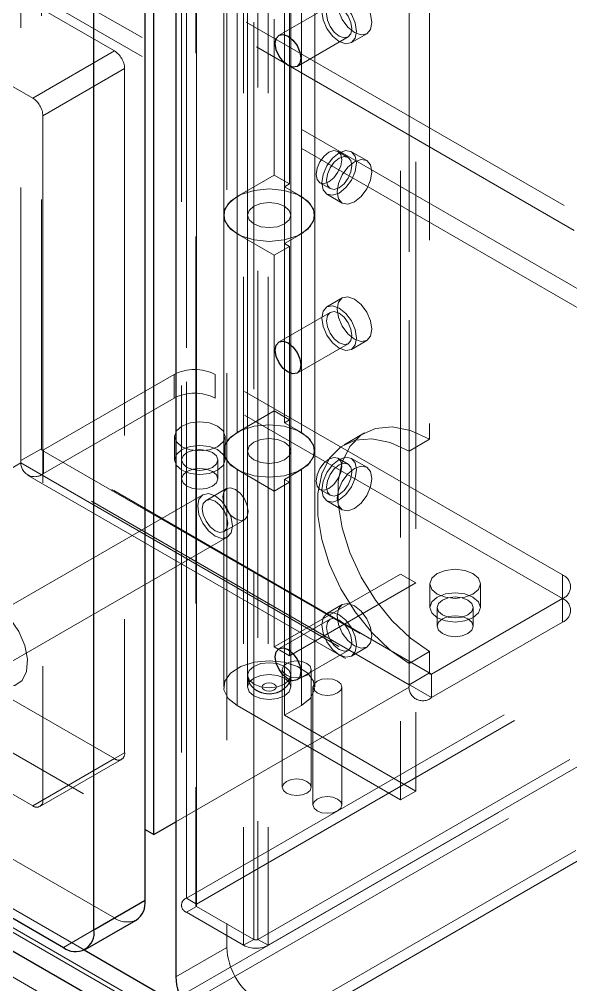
# Model space of a CAD drawing. Header units: millimetres. Extents: x 108 to 5832, y 144 to 4056.
# Drawn here: x 4479.7 to 4517.9, y 3085.7 to 3152.6 of the extents above; entities that cross this region are included whole.
import ezdxf

# ---------------------------------------------------------------- set-up
doc = ezdxf.new("R2010")
doc.units = ezdxf.units.MM
doc.header["$LTSCALE"] = 20
doc.linetypes.add('HIDDEN', pattern=[1.905, 1.27, -0.635])

msp = doc.modelspace()

# ---------------------------------------------------------------- linework, layer by layer
at = {"color": 1, "linetype": 'HIDDEN', "lineweight": 18}
for p, q in [((4363.463, 3228.55), (5280.156, 2699.354)), ((4364.17, 3226.835), (5280.156, 2698.048)), ((5280.156, 2694.128), (4364.17, 3222.916)), ((5280.156, 2692.822), (4363.463, 3222.018)), ((4491.308, 3091.72), (4491.308, 3214.201)), ((4491.957, 3213.711), (4491.957, 3091.23)), ((4492.015, 3091.312), (4492.015, 3213.793)), ((4492.015, 3213.63), (4492.015, 3091.148)), ((4495.268, 3210.935), (4495.268, 3088.454)), ((4495.975, 3088.863), (4495.975, 3211.344)), ((4496.258, 3211.344), (4496.258, 3088.862)), ((4496.965, 3210.935), (4496.965, 3088.454)), ((4494.101, 3204.261), (4494.101, 3088.312)), ((4491.308, 3203.663), (4491.308, 3090.74)), ((4490.956, 3203.411), (4490.956, 3091.23)), ((5214.254, 2665.065), (4302.793, 3191.24)), ((4302.935, 3191.485), (5214.395, 2665.31)), ((4313.789, 3189.954), (4486.323, 3090.353)), ((4308.811, 3189.399), (4484.229, 3088.132)), ((4495.536, 3187.174), (4495.536, 3107.153)), ((4498.536, 3107.153), (4498.536, 3187.174)), ((4486.323, 3082.187), (4313.789, 3181.789)), ((4506.122, 3180.174), (4506.122, 3098.52)), ((4507.182, 3180.786), (4507.182, 3099.132)), ((4479.853, 3179.003), (4479.853, 3121.846)), ((4481.267, 3178.187), (4481.267, 3122.825)), ((4479.853, 3177.37), (4479.853, 3122.009)), ((4506.723, 3106.334), (4506.723, 3163.492)), ((4465.11, 3162.613), (4486.323, 3150.367)), ((4508.137, 3162.675), (4508.137, 3123.481)), ((4506.723, 3161.859), (4506.723, 3122.665)), ((4459.453, 3159.348), (4480.666, 3147.102)), ((4493.886, 3155.329), (4493.886, 3138.999)), ((4495.536, 3155.329), (4495.536, 3138.999)), ((4498.536, 3138.999), (4498.536, 3155.329)), ((4500.185, 3138.999), (4500.185, 3155.329)), ((4494.808, 3137.713), (4494.808, 3154.043)), ((4501.254, 3153.494), (4497.719, 3151.453)), ((4499.263, 3154.043), (4499.263, 3137.713)), ((4498.096, 3137.039), (4498.096, 3153.37)), ((4498.45, 3153.166), (4498.45, 3141.162)), ((4497.389, 3152.554), (4497.389, 3141.774)), ((4502.729, 3150.939), (4503.79, 3151.551)), ((4498.969, 3149.288), (4502.504, 3151.329)), ((4480.666, 3147.102), (4486.323, 3150.367)), ((4487.03, 3149.142), (4481.373, 3145.877)), ((4487.03, 3149.142), (4487.03, 3101.783)), ((4481.373, 3145.877), (4481.373, 3098.517)), ((4502.504, 3142.999), (4501.797, 3143.408)), ((4503.79, 3142.777), (4502.729, 3143.389)), ((4497.389, 3141.774), (4494.808, 3140.284)), ((4497.389, 3141.774), (4498.45, 3141.162)), ((4498.45, 3141.162), (4498.096, 3140.958)), ((4498.096, 3140.958), (4499.263, 3140.284)), ((4500.547, 3141.242), (4501.254, 3140.834)), ((4494.808, 3140.284), (4494.808, 3123.954)), ((4499.263, 3123.954), (4499.263, 3140.284)), ((4501.029, 3140.445), (4502.09, 3139.832)), ((4493.886, 3138.999), (4493.886, 3122.668)), ((4495.536, 3138.999), (4495.536, 3122.668)), ((4498.536, 3122.668), (4498.536, 3138.999)), ((4500.185, 3122.668), (4500.185, 3138.999)), ((4497.389, 3136.223), (4494.808, 3137.713)), ((4498.096, 3137.039), (4499.263, 3137.713)), ((4497.389, 3136.223), (4498.45, 3136.835)), ((4498.45, 3136.835), (4498.096, 3137.039)), ((4498.096, 3137.039), (4498.096, 3124.627)), ((4498.45, 3120.504), (4498.45, 3136.835)), ((4497.389, 3119.892), (4497.389, 3136.223)), ((4502.09, 3133.266), (4501.029, 3132.653)), ((4501.254, 3132.264), (4497.719, 3130.223)), ((4498.969, 3128.057), (4502.504, 3130.098)), ((4502.729, 3129.709), (4503.79, 3130.321)), ((4481.408, 3122.744), (4490.459, 3127.969)), ((4490.459, 3127.969), (4490.459, 3126.336)), ((4517.329, 3114.09), (4493.288, 3127.969)), ((4493.288, 3126.336), (4493.288, 3127.969)), ((4481.408, 3121.111), (4490.459, 3126.336)), ((4517.329, 3112.457), (4493.288, 3126.336)), ((4494.808, 3123.954), (4497.389, 3125.443)), ((4497.389, 3125.443), (4498.45, 3124.831)), ((4498.096, 3124.627), (4498.45, 3124.831)), ((4498.096, 3124.627), (4499.263, 3123.954)), ((4490.477, 3123.683), (4490.477, 3122.049)), ((4493.977, 3122.049), (4493.977, 3123.683)), ((4503.637, 3123.927), (4502.223, 3123.11)), ((4506.723, 3122.665), (4508.137, 3123.481)), ((4481.267, 3122.825), (4479.853, 3122.009)), ((4508.137, 3107.314), (4481.267, 3122.825)), ((4481.308, 3122.734), (4508.179, 3107.222)), ((4508.279, 3107.232), (4481.408, 3122.744)), ((4481.408, 3121.111), (4481.408, 3122.744)), ((4491.308, 3091.72), (4545.897, 3123.233)), ((4492.015, 3091.312), (4546.604, 3122.825)), ((4490.977, 3122.049), (4490.977, 3120.743)), ((4493.477, 3120.743), (4493.477, 3122.049)), ((4493.886, 3122.668), (4493.886, 3106.337)), ((4495.536, 3122.668), (4495.536, 3106.337)), ((4498.536, 3106.337), (4498.536, 3122.668)), ((4500.185, 3106.337), (4500.185, 3122.668)), ((4502.504, 3121.769), (4501.797, 3122.178)), ((4503.79, 3121.547), (4502.729, 3122.159)), ((4462.175, 3111.641), (4479.853, 3121.846)), ((4506.723, 3106.497), (4479.853, 3122.009)), ((4479.853, 3121.846), (4506.723, 3106.334)), ((4494.808, 3105.051), (4494.808, 3121.382)), ((4494.808, 3121.382), (4497.389, 3119.892)), ((4499.263, 3121.382), (4498.096, 3120.708)), ((4499.263, 3121.382), (4499.263, 3105.051)), ((4480.309, 3121.002), (4507.179, 3105.49)), ((4508.279, 3105.599), (4481.408, 3121.111)), ((4498.096, 3120.708), (4498.45, 3120.504)), ((4498.096, 3104.378), (4498.096, 3120.708)), ((4494.077, 3120.071), (4492.663, 3119.255)), ((4550.846, 3120.376), (4496.258, 3088.862)), ((4497.389, 3119.892), (4498.45, 3120.504)), ((4498.45, 3120.504), (4498.45, 3108.5)), ((4492.438, 3119.645), (4477.164, 3110.828)), ((4551.554, 3119.968), (4496.965, 3088.454)), ((4497.389, 3119.892), (4497.389, 3109.113)), ((4500.547, 3120.012), (4501.254, 3119.604)), ((4501.029, 3119.214), (4502.09, 3118.602)), ((4493.913, 3117.09), (4495.327, 3117.906)), ((4478.864, 3107.883), (4494.138, 3116.7)), ((4545.897, 3116.701), (4491.308, 3085.188)), ((4546.604, 3116.293), (4492.015, 3084.779)), ((4497.389, 3109.113), (4506.122, 3114.154)), ((4506.122, 3114.154), (4507.182, 3113.542)), ((4517.329, 3114.09), (4517.329, 3112.457)), ((4486.323, 3101.375), (4465.11, 3113.621)), ((4496.258, 3082.33), (4550.846, 3113.844)), ((4496.965, 3081.922), (4551.554, 3113.435)), ((4498.45, 3108.5), (4507.182, 3113.542)), ((4508.155, 3113.477), (4508.155, 3111.844)), ((4511.655, 3111.844), (4511.655, 3113.477)), ((4502.09, 3112.036), (4501.029, 3111.423)), ((4508.279, 3107.232), (4517.33, 3112.457)), ((4517.33, 3110.824), (4517.33, 3112.457)), ((4462.175, 3111.641), (4488.444, 3096.476)), ((4508.655, 3111.844), (4508.655, 3110.538)), ((4511.155, 3110.538), (4511.155, 3111.844)), ((4501.254, 3111.034), (4497.719, 3108.993)), ((4508.279, 3105.599), (4517.33, 3110.824)), ((4480.666, 3098.109), (4459.453, 3110.355)), ((4498.45, 3108.5), (4497.389, 3109.113)), ((4498.969, 3106.827), (4502.504, 3108.868)), ((4502.729, 3108.479), (4503.79, 3109.091)), ((4508.137, 3108.783), (4506.723, 3107.967)), ((4508.137, 3108.783), (4508.137, 3107.314)), ((4497.945, 3107.558), (4497.945, 3099.393)), ((4499.945, 3099.393), (4499.945, 3107.558)), ((4506.723, 3107.967), (4506.723, 3106.497)), ((4506.723, 3106.497), (4508.137, 3107.314)), ((4508.279, 3107.232), (4508.279, 3105.599)), ((4490.566, 3097.006), (4506.723, 3106.334)), ((4500.066, 3106.334), (4500.066, 3098.168)), ((4502.066, 3098.168), (4502.066, 3106.334)), ((4506.122, 3098.52), (4494.808, 3105.051)), ((4498.096, 3104.378), (4499.263, 3105.051)), ((4507.182, 3099.132), (4498.096, 3104.378)), ((4486.323, 3101.375), (4480.666, 3098.109)), ((4481.166, 3098.06), (4486.823, 3101.325)), ((4481.373, 3098.517), (4487.03, 3101.783)), ((4506.122, 3098.52), (4507.182, 3099.132)), ((4492.015, 3091.312), (4491.308, 3091.72)), ((4492.015, 3091.148), (4491.308, 3090.74)), ((4491.308, 3090.74), (4495.268, 3088.454)), ((4492.015, 3091.148), (4495.975, 3088.863)), ((4486.323, 3090.353), (4482.787, 3088.312)), ((4495.975, 3088.863), (4495.268, 3088.454)), ((4496.258, 3088.862), (4496.965, 3088.454)), ((4494.101, 3088.312), (4490.565, 3086.271))]:
    msp.add_line(p, q, dxfattribs=at)
at = {"color": 7, "linetype": 'Continuous', "lineweight": 25}
for p, q in [((4488.444, 3091.578), (4488.444, 3207.526)), ((4484.909, 3089.537), (4484.909, 3205.485)), ((4490.565, 3202.22), (4490.565, 3086.271)), ((4300.955, 3190.995), (5213.123, 2664.412)), ((4310.253, 3187.913), (4482.787, 3088.312)), ((4489.045, 3096.129), (4489.045, 3153.287)), ((4489.045, 3096.129), (4490.566, 3097.006)), ((4488.444, 3096.476), (4489.045, 3096.129)), ((4484.909, 3089.537), (4488.444, 3091.578)), ((4484.287, 3088.163), (4487.823, 3090.204))]:
    msp.add_line(p, q, dxfattribs=at)
at = {"color": 8, "linetype": 'Continuous', "lineweight": 25}
msp.add_line((4484.229, 3088.132), (4491.245, 3084.082), dxfattribs=at)
at = {"color": 1, "linetype": 'HIDDEN', "lineweight": 18, "flags": 128}
for points in [[(4504.142, 3152.329), (4504.05, 3152.913), (4503.79, 3153.514), (4503.4, 3154.04), (4502.94, 3154.412), (4502.48, 3154.571), (4502.09, 3154.496), (4501.829, 3154.196), (4501.738, 3153.717), (4501.829, 3153.133), (4502.09, 3152.533), (4502.48, 3152.007), (4502.94, 3151.635), (4503.4, 3151.475), (4503.79, 3151.551), (4504.05, 3151.851), (4504.142, 3152.329)], [(4503.081, 3151.717), (4502.99, 3152.301), (4502.729, 3152.902), (4502.339, 3153.428), (4501.879, 3153.799), (4501.419, 3153.959), (4501.029, 3153.883), (4500.769, 3153.583), (4500.677, 3153.105), (4500.769, 3152.521), (4501.029, 3151.92), (4501.419, 3151.394), (4501.879, 3151.023), (4502.339, 3150.863), (4502.729, 3150.939), (4502.99, 3151.239), (4503.081, 3151.717)], [(4500.995, 3152.921), (4501.063, 3153.273), (4501.254, 3153.494), (4501.541, 3153.549), (4501.879, 3153.432), (4502.217, 3153.159), (4502.504, 3152.772), (4502.696, 3152.33), (4502.763, 3151.901), (4502.696, 3151.549), (4502.504, 3151.329), (4502.217, 3151.273), (4501.879, 3151.39), (4501.541, 3151.663), (4501.254, 3152.05), (4501.063, 3152.492), (4500.995, 3152.921)], [(4501.172, 3143.346), (4500.834, 3143.073), (4500.547, 3142.686), (4500.356, 3142.244), (4500.288, 3141.815), (4500.356, 3141.463), (4500.547, 3141.242), (4500.834, 3141.187), (4501.172, 3141.304), (4501.51, 3141.577), (4501.797, 3141.964), (4501.989, 3142.406), (4502.056, 3142.835), (4501.989, 3143.187), (4501.797, 3143.408), (4501.51, 3143.463), (4501.172, 3143.346)], [(4500.677, 3141.223), (4500.769, 3141.807), (4501.029, 3142.408), (4501.419, 3142.934), (4501.879, 3143.305), (4502.339, 3143.465), (4502.729, 3143.389), (4502.99, 3143.089), (4503.081, 3142.611), (4502.99, 3142.027), (4502.729, 3141.426), (4502.339, 3140.9), (4501.879, 3140.529), (4501.419, 3140.369), (4501.029, 3140.445), (4500.769, 3140.744), (4500.677, 3141.223)], [(4501.879, 3142.937), (4501.541, 3142.665), (4501.254, 3142.278), (4501.063, 3141.836), (4500.995, 3141.406), (4501.063, 3141.055), (4501.254, 3140.834), (4501.541, 3140.779), (4501.879, 3140.896), (4502.217, 3141.169), (4502.504, 3141.556), (4502.696, 3141.998), (4502.763, 3142.427), (4502.696, 3142.779), (4502.504, 3142.999), (4502.217, 3143.055), (4501.879, 3142.937)], [(4501.738, 3140.611), (4501.829, 3141.195), (4502.09, 3141.795), (4502.48, 3142.321), (4502.94, 3142.693), (4503.4, 3142.852), (4503.79, 3142.777), (4504.05, 3142.477), (4504.142, 3141.998), (4504.05, 3141.414), (4503.79, 3140.814), (4503.4, 3140.288), (4502.94, 3139.916), (4502.48, 3139.756), (4502.09, 3139.832), (4501.829, 3140.132), (4501.738, 3140.611)], [(4499.263, 3137.713), (4499.874, 3138.21), (4500.166, 3138.795), (4500.107, 3139.403), (4499.703, 3139.966), (4499, 3140.42), (4498.076, 3140.715), (4497.036, 3140.817), (4495.995, 3140.715), (4495.072, 3140.42), (4494.368, 3139.966), (4493.965, 3139.403), (4493.905, 3138.795), (4494.197, 3138.21), (4494.808, 3137.713)], [(4499.263, 3140.284), (4499.874, 3139.788), (4500.166, 3139.202), (4500.107, 3138.594), (4499.703, 3138.031), (4499, 3137.577), (4498.076, 3137.282), (4497.036, 3137.18), (4495.995, 3137.282), (4495.072, 3137.577), (4494.368, 3138.031), (4493.964, 3138.594), (4493.905, 3139.202), (4494.197, 3139.788), (4494.808, 3140.284)], [(4495.975, 3139.611), (4496.462, 3139.799), (4497.036, 3139.864), (4497.61, 3139.799), (4498.096, 3139.611), (4498.421, 3139.33), (4498.536, 3138.999), (4498.421, 3138.667), (4498.096, 3138.386), (4497.61, 3138.198), (4497.036, 3138.133), (4496.462, 3138.199), (4495.975, 3138.386), (4495.65, 3138.667), (4495.536, 3138.999), (4495.65, 3139.33), (4495.975, 3139.611)], [(4498.096, 3139.611), (4497.61, 3139.799), (4497.036, 3139.864), (4496.462, 3139.799), (4495.975, 3139.611), (4495.65, 3139.33), (4495.536, 3138.999), (4495.65, 3138.667), (4495.975, 3138.386), (4496.462, 3138.199), (4497.036, 3138.133), (4497.61, 3138.198), (4498.096, 3138.386), (4498.421, 3138.667), (4498.536, 3138.999), (4498.421, 3139.33), (4498.096, 3139.611)], [(4503.081, 3130.487), (4502.99, 3131.071), (4502.729, 3131.672), (4502.339, 3132.198), (4501.879, 3132.569), (4501.419, 3132.729), (4501.029, 3132.653), (4500.769, 3132.353), (4500.677, 3131.875), (4500.769, 3131.291), (4501.029, 3130.69), (4501.419, 3130.164), (4501.879, 3129.793), (4502.339, 3129.633), (4502.729, 3129.709), (4502.99, 3130.009), (4503.081, 3130.487)], [(4504.142, 3131.099), (4504.05, 3131.683), (4503.79, 3132.284), (4503.4, 3132.81), (4502.94, 3133.181), (4502.48, 3133.341), (4502.09, 3133.266), (4501.829, 3132.966), (4501.738, 3132.487), (4501.829, 3131.903), (4502.09, 3131.303), (4502.48, 3130.776), (4502.94, 3130.405), (4503.4, 3130.245), (4503.79, 3130.321), (4504.05, 3130.621), (4504.142, 3131.099)], [(4500.995, 3131.691), (4501.063, 3132.043), (4501.254, 3132.264), (4501.541, 3132.319), (4501.879, 3132.202), (4502.217, 3131.929), (4502.504, 3131.542), (4502.696, 3131.1), (4502.763, 3130.671), (4502.696, 3130.319), (4502.504, 3130.099), (4502.217, 3130.043), (4501.879, 3130.16), (4501.541, 3130.433), (4501.254, 3130.82), (4501.063, 3131.262), (4500.995, 3131.691)], [(4493.465, 3122.968), (4493.844, 3123.296), (4493.977, 3123.683), (4493.844, 3124.069), (4493.465, 3124.397), (4492.897, 3124.616), (4492.227, 3124.693), (4491.558, 3124.616), (4490.99, 3124.397), (4490.61, 3124.069), (4490.477, 3123.683), (4490.61, 3123.296), (4490.99, 3122.968), (4491.557, 3122.749), (4492.227, 3122.672), (4492.897, 3122.749), (4493.465, 3122.968)], [(4494.808, 3121.382), (4494.197, 3121.879), (4493.905, 3122.464), (4493.965, 3123.072), (4494.368, 3123.635), (4495.072, 3124.089), (4495.995, 3124.384), (4497.036, 3124.486), (4498.076, 3124.384), (4499, 3124.089), (4499.703, 3123.635), (4500.107, 3123.072), (4500.166, 3122.464), (4499.874, 3121.879), (4499.263, 3121.382)], [(4508.137, 3108.783), (4506.814, 3109.708), (4505.549, 3110.913), (4504.396, 3112.346), (4503.408, 3113.945), (4502.626, 3115.639), (4502.085, 3117.355), (4501.808, 3119.018), (4501.808, 3120.554), (4502.085, 3121.897), (4502.626, 3122.988), (4503.408, 3123.78), (4504.396, 3124.237), (4505.549, 3124.34), (4506.814, 3124.084), (4508.137, 3123.481)], [(4494.808, 3123.954), (4494.197, 3123.457), (4493.905, 3122.871), (4493.964, 3122.263), (4494.368, 3121.7), (4495.072, 3121.246), (4495.995, 3120.951), (4497.036, 3120.849), (4498.076, 3120.951), (4499, 3121.246), (4499.703, 3121.7), (4500.107, 3122.263), (4500.166, 3122.871), (4499.874, 3123.457), (4499.263, 3123.954)], [(4495.975, 3123.28), (4495.65, 3122.999), (4495.536, 3122.668), (4495.65, 3122.336), (4495.975, 3122.055), (4496.462, 3121.868), (4497.036, 3121.802), (4497.61, 3121.868), (4498.096, 3122.055), (4498.421, 3122.336), (4498.536, 3122.668), (4498.421, 3122.999), (4498.096, 3123.28), (4497.61, 3123.468), (4497.036, 3123.534), (4496.462, 3123.468), (4495.975, 3123.28)], [(4498.096, 3123.28), (4498.421, 3122.999), (4498.536, 3122.668), (4498.421, 3122.336), (4498.096, 3122.055), (4497.61, 3121.868), (4497.036, 3121.802), (4496.462, 3121.868), (4495.975, 3122.055), (4495.65, 3122.336), (4495.536, 3122.668), (4495.65, 3122.999), (4495.975, 3123.28), (4496.462, 3123.468), (4497.036, 3123.534), (4497.61, 3123.468), (4498.096, 3123.28)], [(4506.723, 3122.665), (4505.4, 3123.268), (4504.134, 3123.524), (4502.982, 3123.421), (4501.994, 3122.963), (4501.212, 3122.172), (4500.67, 3121.081), (4500.394, 3119.738), (4500.394, 3118.201), (4500.67, 3116.539), (4501.212, 3114.823), (4501.994, 3113.129), (4502.982, 3111.53), (4504.134, 3110.097), (4505.4, 3108.891), (4506.723, 3107.967)], [(4493.465, 3121.335), (4493.844, 3121.663), (4493.977, 3122.049), (4493.844, 3122.436), (4493.465, 3122.764), (4492.897, 3122.983), (4492.227, 3123.06), (4491.558, 3122.983), (4490.99, 3122.764), (4490.61, 3122.436), (4490.477, 3122.049), (4490.61, 3121.663), (4490.99, 3121.335), (4491.557, 3121.116), (4492.227, 3121.039), (4492.897, 3121.116), (4493.465, 3121.335)], [(4491.343, 3122.56), (4491.072, 3122.326), (4490.977, 3122.049), (4491.072, 3121.773), (4491.343, 3121.539), (4491.749, 3121.383), (4492.227, 3121.328), (4492.706, 3121.383), (4493.111, 3121.539), (4493.382, 3121.773), (4493.477, 3122.049), (4493.382, 3122.326), (4493.111, 3122.56), (4492.706, 3122.716), (4492.227, 3122.771), (4491.749, 3122.716), (4491.343, 3122.56)], [(4501.172, 3122.116), (4500.834, 3121.843), (4500.547, 3121.456), (4500.356, 3121.014), (4500.288, 3120.585), (4500.356, 3120.233), (4500.547, 3120.012), (4500.834, 3119.957), (4501.172, 3120.074), (4501.51, 3120.347), (4501.797, 3120.734), (4501.989, 3121.176), (4502.056, 3121.605), (4501.989, 3121.957), (4501.797, 3122.177), (4501.51, 3122.233), (4501.172, 3122.116)], [(4500.677, 3119.993), (4500.769, 3120.577), (4501.029, 3121.178), (4501.419, 3121.704), (4501.879, 3122.075), (4502.339, 3122.235), (4502.729, 3122.159), (4502.99, 3121.859), (4503.081, 3121.381), (4502.99, 3120.797), (4502.729, 3120.196), (4502.339, 3119.67), (4501.879, 3119.299), (4501.419, 3119.139), (4501.029, 3119.215), (4500.769, 3119.514), (4500.677, 3119.993)], [(4491.343, 3121.253), (4491.072, 3121.019), (4490.977, 3120.743), (4491.072, 3120.467), (4491.343, 3120.233), (4491.749, 3120.076), (4492.227, 3120.021), (4492.706, 3120.076), (4493.111, 3120.233), (4493.382, 3120.467), (4493.477, 3120.743), (4493.382, 3121.019), (4493.111, 3121.253), (4492.706, 3121.41), (4492.227, 3121.465), (4491.749, 3121.41), (4491.343, 3121.253)], [(4501.879, 3121.707), (4501.541, 3121.434), (4501.254, 3121.048), (4501.063, 3120.606), (4500.995, 3120.177), (4501.063, 3119.825), (4501.254, 3119.604), (4501.541, 3119.548), (4501.879, 3119.666), (4502.217, 3119.939), (4502.504, 3120.326), (4502.696, 3120.768), (4502.763, 3121.197), (4502.696, 3121.549), (4502.504, 3121.769), (4502.217, 3121.825), (4501.879, 3121.707)], [(4501.738, 3119.381), (4501.829, 3119.965), (4502.09, 3120.565), (4502.48, 3121.091), (4502.94, 3121.463), (4503.4, 3121.623), (4503.79, 3121.547), (4504.05, 3121.247), (4504.142, 3120.768), (4504.05, 3120.184), (4503.79, 3119.584), (4503.4, 3119.058), (4502.94, 3118.686), (4502.48, 3118.526), (4502.09, 3118.602), (4501.829, 3118.902), (4501.738, 3119.381)], [(4493.818, 3119.499), (4493.885, 3119.851), (4494.077, 3120.071), (4494.364, 3120.127), (4494.702, 3120.01), (4495.04, 3119.737), (4495.327, 3119.35), (4495.519, 3118.908), (4495.586, 3118.479), (4495.519, 3118.127), (4495.327, 3117.906), (4495.04, 3117.851), (4494.702, 3117.968), (4494.364, 3118.241), (4494.077, 3118.628), (4493.885, 3119.07), (4493.818, 3119.499)], [(4493.288, 3116.784), (4493.748, 3116.624), (4494.138, 3116.7), (4494.398, 3117), (4494.49, 3117.478), (4494.398, 3118.063), (4494.138, 3118.663), (4493.748, 3119.189), (4493.288, 3119.561), (4492.828, 3119.72), (4492.438, 3119.645), (4492.177, 3119.345), (4492.086, 3118.866), (4492.177, 3118.282), (4492.438, 3117.682), (4492.828, 3117.156), (4493.288, 3116.784)], [(4494.172, 3117.662), (4494.104, 3118.092), (4493.913, 3118.533), (4493.626, 3118.92), (4493.288, 3119.193), (4492.95, 3119.311), (4492.663, 3119.255), (4492.471, 3119.035), (4492.404, 3118.683), (4492.471, 3118.253), (4492.663, 3117.812), (4492.95, 3117.425), (4493.288, 3117.152), (4493.626, 3117.034), (4493.913, 3117.09), (4494.104, 3117.31), (4494.172, 3117.662)], [(4511.142, 3112.763), (4511.522, 3113.091), (4511.655, 3113.477), (4511.522, 3113.864), (4511.142, 3114.192), (4510.575, 3114.411), (4509.905, 3114.488), (4509.235, 3114.411), (4508.667, 3114.192), (4508.288, 3113.864), (4508.155, 3113.477), (4508.288, 3113.091), (4508.667, 3112.763), (4509.235, 3112.544), (4509.905, 3112.467), (4510.575, 3112.544), (4511.142, 3112.763)], [(4511.142, 3111.13), (4511.522, 3111.458), (4511.655, 3111.844), (4511.522, 3112.231), (4511.142, 3112.559), (4510.575, 3112.778), (4509.905, 3112.855), (4509.235, 3112.778), (4508.667, 3112.559), (4508.288, 3112.231), (4508.155, 3111.844), (4508.288, 3111.458), (4508.667, 3111.13), (4509.235, 3110.911), (4509.905, 3110.834), (4510.575, 3110.911), (4511.142, 3111.13)], [(4478.014, 3106.701), (4478.761, 3106.415), (4479.426, 3106.446), (4479.938, 3106.793), (4480.242, 3107.418), (4480.305, 3108.252), (4480.119, 3109.206), (4479.705, 3110.177), (4479.108, 3111.058), (4478.393, 3111.754), (4477.636, 3112.191), (4476.921, 3112.321), (4476.324, 3112.129), (4475.91, 3111.636), (4475.724, 3110.896), (4475.787, 3109.99), (4476.09, 3109.014), (4476.603, 3108.076), (4477.268, 3107.276), (4478.014, 3106.701)], [(4504.142, 3109.869), (4504.05, 3110.453), (4503.79, 3111.054), (4503.4, 3111.58), (4502.94, 3111.951), (4502.48, 3112.111), (4502.09, 3112.035), (4501.829, 3111.736), (4501.738, 3111.257), (4501.829, 3110.673), (4502.09, 3110.072), (4502.48, 3109.546), (4502.94, 3109.175), (4503.4, 3109.015), (4503.79, 3109.091), (4504.05, 3109.391), (4504.142, 3109.869)], [(4509.021, 3112.355), (4508.75, 3112.121), (4508.655, 3111.844), (4508.75, 3111.568), (4509.021, 3111.334), (4509.426, 3111.178), (4509.905, 3111.123), (4510.383, 3111.178), (4510.789, 3111.334), (4511.06, 3111.568), (4511.155, 3111.844), (4511.06, 3112.121), (4510.789, 3112.355), (4510.383, 3112.511), (4509.905, 3112.566), (4509.427, 3112.511), (4509.021, 3112.355)], [(4503.081, 3109.257), (4502.99, 3109.841), (4502.729, 3110.442), (4502.339, 3110.968), (4501.879, 3111.339), (4501.419, 3111.499), (4501.029, 3111.423), (4500.769, 3111.123), (4500.677, 3110.645), (4500.769, 3110.061), (4501.029, 3109.46), (4501.419, 3108.934), (4501.879, 3108.563), (4502.339, 3108.403), (4502.729, 3108.479), (4502.99, 3108.779), (4503.081, 3109.257)], [(4500.995, 3110.461), (4501.063, 3110.813), (4501.254, 3111.034), (4501.541, 3111.089), (4501.879, 3110.972), (4502.217, 3110.699), (4502.504, 3110.312), (4502.696, 3109.87), (4502.763, 3109.441), (4502.696, 3109.089), (4502.504, 3108.868), (4502.217, 3108.813), (4501.879, 3108.93), (4501.541, 3109.203), (4501.254, 3109.59), (4501.063, 3110.032), (4500.995, 3110.461)], [(4509.021, 3111.048), (4508.75, 3110.814), (4508.655, 3110.538), (4508.75, 3110.262), (4509.021, 3110.028), (4509.426, 3109.871), (4509.905, 3109.816), (4510.383, 3109.871), (4510.789, 3110.028), (4511.06, 3110.262), (4511.155, 3110.538), (4511.06, 3110.814), (4510.789, 3111.048), (4510.383, 3111.205), (4509.905, 3111.26), (4509.427, 3111.205), (4509.021, 3111.048)], [(4499.263, 3105.051), (4499.874, 3105.548), (4500.166, 3106.133), (4500.107, 3106.742), (4499.703, 3107.304), (4499, 3107.759), (4498.076, 3108.053), (4497.036, 3108.155), (4495.995, 3108.053), (4495.072, 3107.759), (4494.368, 3107.304), (4493.965, 3106.742), (4493.905, 3106.133), (4494.197, 3105.548), (4494.808, 3105.051)], [(4498.096, 3107.766), (4497.61, 3107.953), (4497.036, 3108.019), (4496.462, 3107.953), (4495.975, 3107.766), (4495.65, 3107.485), (4495.536, 3107.153), (4495.65, 3106.822), (4495.975, 3106.541), (4496.462, 3106.353), (4497.036, 3106.287), (4497.61, 3106.353), (4498.096, 3106.541), (4498.421, 3106.822), (4498.536, 3107.153), (4498.421, 3107.485), (4498.096, 3107.766)], [(4498.238, 3107.15), (4498.021, 3107.338), (4497.945, 3107.558), (4498.021, 3107.779), (4498.238, 3107.967), (4498.562, 3108.092), (4498.945, 3108.136), (4499.327, 3108.092), (4499.652, 3107.967), (4499.869, 3107.779), (4499.945, 3107.558), (4499.869, 3107.338), (4499.652, 3107.15), (4499.327, 3107.025), (4498.945, 3106.981), (4498.562, 3107.025), (4498.238, 3107.15)], [(4495.975, 3106.949), (4496.462, 3107.137), (4497.036, 3107.203), (4497.61, 3107.137), (4498.096, 3106.949), (4498.421, 3106.668), (4498.536, 3106.337), (4498.421, 3106.006), (4498.096, 3105.725), (4497.61, 3105.537), (4497.036, 3105.471), (4496.462, 3105.537), (4495.975, 3105.725), (4495.65, 3106.006), (4495.536, 3106.337), (4495.65, 3106.668), (4495.975, 3106.949)], [(4500.359, 3105.926), (4500.142, 3106.113), (4500.066, 3106.334), (4500.142, 3106.555), (4500.359, 3106.742), (4500.683, 3106.867), (4501.066, 3106.911), (4501.449, 3106.867), (4501.773, 3106.742), (4501.99, 3106.555), (4502.066, 3106.334), (4501.99, 3106.113), (4501.773, 3105.926), (4501.449, 3105.801), (4501.066, 3105.757), (4500.683, 3105.801), (4500.359, 3105.926)], [(4497.389, 3106.133), (4497.497, 3106.226), (4497.535, 3106.337), (4497.497, 3106.447), (4497.389, 3106.541), (4497.227, 3106.604), (4497.036, 3106.626), (4496.844, 3106.604), (4496.682, 3106.541), (4496.574, 3106.447), (4496.536, 3106.337), (4496.574, 3106.226), (4496.682, 3106.133), (4496.844, 3106.07), (4497.035, 3106.048), (4497.227, 3106.07), (4497.389, 3106.133)], [(4499.652, 3099.801), (4499.869, 3099.614), (4499.945, 3099.393), (4499.869, 3099.172), (4499.652, 3098.985), (4499.327, 3098.86), (4498.945, 3098.816), (4498.562, 3098.86), (4498.238, 3098.985), (4498.021, 3099.172), (4497.945, 3099.393), (4498.021, 3099.614), (4498.238, 3099.801), (4498.562, 3099.926), (4498.945, 3099.97), (4499.327, 3099.926), (4499.652, 3099.801)], [(4501.773, 3098.577), (4501.99, 3098.389), (4502.066, 3098.168), (4501.99, 3097.948), (4501.773, 3097.76), (4501.449, 3097.635), (4501.066, 3097.591), (4500.683, 3097.635), (4500.359, 3097.76), (4500.142, 3097.948), (4500.066, 3098.168), (4500.142, 3098.389), (4500.359, 3098.577), (4500.683, 3098.702), (4501.066, 3098.746), (4501.449, 3098.702), (4501.773, 3098.577)]]:
    msp.add_lwpolyline(points, dxfattribs=at)
at = {"color": 7, "linetype": 'Continuous', "lineweight": 25, "flags": 128}
for points in [[(4497.46, 3150.88), (4497.527, 3151.232), (4497.719, 3151.453), (4498.005, 3151.508), (4498.344, 3151.391), (4498.682, 3151.118), (4498.969, 3150.731), (4499.16, 3150.289), (4499.228, 3149.86), (4499.16, 3149.508), (4498.969, 3149.288), (4498.682, 3149.232), (4498.344, 3149.349), (4498.005, 3149.622), (4497.719, 3150.009), (4497.527, 3150.451), (4497.46, 3150.88)], [(4497.46, 3129.65), (4497.527, 3130.002), (4497.719, 3130.223), (4498.005, 3130.278), (4498.344, 3130.161), (4498.682, 3129.888), (4498.969, 3129.501), (4499.16, 3129.059), (4499.228, 3128.63), (4499.16, 3128.278), (4498.969, 3128.058), (4498.682, 3128.002), (4498.344, 3128.119), (4498.005, 3128.392), (4497.719, 3128.779), (4497.527, 3129.221), (4497.46, 3129.65)], [(4497.46, 3108.42), (4497.527, 3108.772), (4497.719, 3108.992), (4498.005, 3109.048), (4498.344, 3108.931), (4498.682, 3108.658), (4498.969, 3108.271), (4499.16, 3107.829), (4499.228, 3107.4), (4499.16, 3107.048), (4498.969, 3106.827), (4498.682, 3106.772), (4498.344, 3106.889), (4498.005, 3107.162), (4497.719, 3107.549), (4497.527, 3107.991), (4497.46, 3108.42)]]:
    msp.add_lwpolyline(points, dxfattribs=at)
at = {"color": 1, "linetype": 'HIDDEN', "lineweight": 18}
for centre, radius, start, end in [((4485.495, 3149.073), 1.536, 2.59718, 57.40282), ((4479.838, 3145.807), 1.536, 2.59718, 57.40282), ((4491.874, 3125.239), 3.074, 62.611, 117.38752), ((4491.874, 3123.606), 3.074, 62.611, 117.38752), ((4481.353, 3122.811), 0.0874, 170.78531, 309.18915), ((4480.801, 3121.855), 0.961, 170.78256, 309.20668), ((4517.02, 3113.273), 0.873, 290.78498, 69.21945), ((4517.02, 3111.64), 0.873, 290.78498, 69.21945), ((4508.223, 3107.3), 0.0874, 170.78531, 309.18915), ((4507.671, 3106.343), 0.961, 170.78256, 309.20668), ((4486.599, 3101.713), 0.437, 230.77991, 9.21901), ((4480.942, 3098.448), 0.437, 230.77991, 9.21901), ((4491.494, 3091.23), 0.524, 110.77899, 249.21608), ((4492.046, 3091.23), 0.0873, 110.81154, 249.20325), ((4487.202, 3091.579), 1.509, 234.38155, 294.31043), ((4496.116, 3089.135), 0.307, 242.60596, 297.38912), ((4498.707, 3088.522), 4.611, 182.60681, 237.39319), ((4496.116, 3090.092), 1.845, 242.61345, 297.38491)]:
    msp.add_arc(centre, radius, start, end, dxfattribs=at)
at = {"color": 7, "linetype": 'Continuous', "lineweight": 25}
for centre, radius, start, end in [((4487.017, 3091.396), 1.438, 304.05451, 7.25908), ((4483.615, 3089.327), 1.31, 230.79638, 9.21437), ((4495.171, 3086.481), 4.611, 182.60681, 237.39319)]:
    msp.add_arc(centre, radius, start, end, dxfattribs=at)
at = {"color": 1, "linetype": 'HIDDEN', "lineweight": 18}
for points, knots in [([(4495.551, 3107.155), (4495.556, 3107.031), (4495.566, 3106.771), (4495.764, 3106.424), (4496.056, 3106.14), (4496.449, 3105.938), (4496.95, 3105.841), (4497.468, 3105.884), (4497.765, 3106.024), (4497.889, 3106.083)], [0, 0, 0, 0, 0.119316, 0.251706, 0.379144, 0.517079, 0.679489, 0.865794, 1, 1, 1, 1]), ([(4497.889, 3106.083), (4498.036, 3106.192), (4498.3, 3106.387), (4498.51, 3106.79), (4498.517, 3107.044), (4498.521, 3107.153)], [0, 0, 0, 0, 0.419629, 0.753054, 1, 1, 1, 1])]:
    msp.add_open_spline(points, degree=3, knots=knots, dxfattribs=at)

doc.saveas('drawing.dxf')
